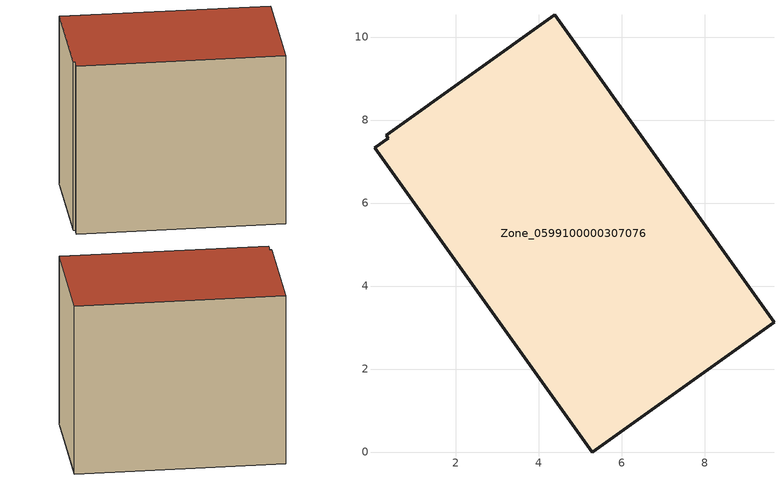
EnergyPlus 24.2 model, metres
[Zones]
Zone_0599100000307076
 floor ground (C_G): 0.38,7.56 0.33,7.63 4.39,10.53 9.67,3.13 5.29,0 0.04,7.34 z0
 wall outside (C_F): 5.29,0 9.67,3.13 4.39,10.53 0.33,7.63 0.38,7.56 0.04,7.34 5.29,0 z0:7.82
 roof outside (C_R): 0.38,7.56 0.04,7.34 5.29,0 9.67,3.13 4.39,10.53 0.33,7.63 z7.82
[BUILDING]
Pand.0599100000307076: North Axis=0; Terrain=City; Loads Convergence Tolerance Value=0.04; Temperature Convergence Tolerance Value=0.4; Solar Distribution=FullExterior; Maximum Number of Warmup Days=25; Minimum Number of Warmup Days=1
[Site:Location]
Rotterdam.The.Hague.AP_ZH_NLD Design_Conditions: Latitude=51.96; Longitude=4.45; Time Zone=1; Elevation=-4.5
[SITE:GROUNDTEMPERATURE:BUILDINGSURFACE]
18, 18, 18, 18, 18, 18, 18, 18, 18, 18, 18, 18
[MATERIAL] Thermal Absorptance=0.9; Solar Absorptance=0.7; Visible Absorptance=0.7
Name | Roughness | Thickness | Conductivity | Density | Specific Heat
G.TI.1975-1991 | MediumSmooth | 0.15 | 0.288461 | 540 | 1210
F.TI.1975-1991 | Rough | 0.3 | 0.230769 | 1920 | 840
R.TI.1975-1991 | MediumRough | 0.2 | 0.153846 | 1500 | 1000
[CONSTRUCTION]
C_G: G.TI.1975-1991
C_F: F.TI.1975-1991
C_R: R.TI.1975-1991
[ZONE]
Zone_0599100000307076: Type=1; Multiplier=1; Ceiling Height=Autocalculate; Volume=Autocalculate; Floor Area=autocalculate; Part of Total Floor Area=Yes
[ZONEINFILTRATION:DESIGNFLOWRATE]
Infil_Zone_0599100000307076: Zone or ZoneList or Space or SpaceList=Zone_0599100000307076; Schedule=AlwaysOn; Design Flow Rate Calculation Method=Flow/Area; Flow Rate per Floor Area=0.003; Constant Term Coefficient=1; Temperature Term Coefficient=0; Velocity Term Coefficient=0; Velocity Squared Term Coefficient=0
[HVACTEMPLATE:ZONE:IDEALLOADSAIRSYSTEM]
Zone_0599100000307076: Maximum Heating Supply Air Temperature=50; Minimum Cooling Supply Air Temperature=13; Maximum Heating Supply Air Humidity Ratio=0.0156; Minimum Cooling Supply Air Humidity Ratio=0.0077; Heating Limit=NoLimit; Cooling Limit=NoLimit; Dehumidification Control Type=ConstantSensibleHeatRatio; Cooling Sensible Heat Ratio=0.7; Dehumidification Setpoint=60; Humidification Control Type=None; Humidification Setpoint=30; Outdoor Air Method=None; Outdoor Air Flow Rate per Person=0.00944; Outdoor Air Flow Rate per Zone Floor Area=0; Outdoor Air Flow Rate per Zone=0; Demand Controlled Ventilation Type=None; Outdoor Air Economizer Type=NoEconomizer; Heat Recovery Type=None; Sensible Heat Recovery Effectiveness=0.7; Latent Heat Recovery Effectiveness=0.65
[ZONECONTROL:THERMOSTAT]
ThermostatControl_Zone_0599100000307076: Zone or ZoneList=Zone_0599100000307076; Control Type Schedule=DualSetpointControlType; Control 1=Thermostat_Zone_0599100000307076; Temperature Difference Between Cutout And Setpoint=0
[THERMOSTATSETPOINT:DUALSETPOINT]
Thermostat_Zone_0599100000307076: Heating Setpoint Temperature Schedule=HeatingSetpoint_Zone_0599100000307076; Cooling Setpoint Temperature Schedule=CoolingSetpoint_Zone_0599100000307076
[SCHEDULE:COMPACT]
HeatingSetpoint_Zone_0599100000307076: Through: 12/31, For: AllDays, Until: 24:00, 21
CoolingSetpoint_Zone_0599100000307076: Through: 12/31, For: AllDays, Until: 24:00, 24
DualSetpointControlType: Through: 12/31, For: AllDays, Until: 24:00, 4
AlwaysOn: Through: 12/31, For: AllDays, Until: 24:00, 1
